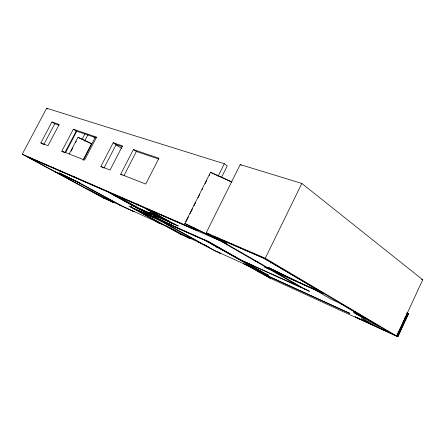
<?xml version="1.0" encoding="UTF-8"?>
<svg xmlns="http://www.w3.org/2000/svg" width="445" height="445" viewBox="0 0 445 445"><rect width="100%" height="100%" fill="white"/><g stroke="black" fill="none" stroke-linecap="round" stroke-linejoin="round"><path stroke-width="0.67" d="M404.605 318.626L405.467 316.762M422.75 279.777L396.628 336.053L265.276 258.278L206.241 232.741L240.222 164.578L301.816 183.429L422.75 279.777L421.471 279.293M397.368 335.697L402.564 324.505M403.137 323.259L407.759 313.308L407.414 313.08L396.723 336.108L397.079 336.32M397.908 336.759L397.285 336.392L407.97 313.358L408.577 313.764L397.908 336.759L269.987 278.108M401.446 328.616L397.702 336.687L397.352 336.481M402.024 327.375L407.208 316.2M407.787 314.954L408.36 313.714L406.741 312.941M365.662 317.658L365.084 318.976M355.455 311.656L354.865 312.907L365.072 318.915L353.625 312.329L360.606 315.455L339.546 303.023L330.39 298.862L315.01 289.829L302.111 284.021M265.276 258.278L301.816 183.429M270.354 263.051L270.955 261.81M216.214 247.437L216.832 246.191M218.495 239.972L214.312 237.697L223.368 242.091L224.286 240.233M218.133 176.114L224.325 163.749L227.267 165.863L221.36 177.666M197.552 229.381L196.94 230.605L192.857 228.363L193.469 227.139M194.137 227.428L193.525 228.652L192.857 228.363M184.792 223.473L212.994 237.141L184.792 223.473L210.535 172.232L231.773 181.871M185.965 221.81L188.446 216.876M189.993 213.795L192.468 208.866M194.014 205.785L195.566 202.703M198.042 197.769L199.588 194.688M202.063 189.759L202.686 188.524M205.162 183.596L206.708 180.514M209.183 175.58L209.806 174.351M169.484 225.053L170.107 223.824M171.759 224.714L170.824 226.577L173.294 227.684M132.426 204.661L131.164 207.136L162.864 224.514L123.059 206.569L75.394 180.726M136.654 205.089L137.282 203.86M120.69 174.223L133.394 149.57L158.943 158.22L145.743 184.058L120.69 174.223L122.214 175.124M124.055 175.408L136.37 151.478L158.659 159.054M103.908 168.216L116.139 144.603L122.381 146.722M100.876 166.452L113.18 142.734L122.525 145.893L110.037 170.046L100.876 166.452L102.895 167.632M83.009 160.089L91.581 143.663L77.964 137.316L69.27 153.903M74.098 177.911L74.749 176.665M83.399 160.094L95.247 137.388M59.93 171.72L60.576 170.491M71.178 151.044L72.785 147.974M75.683 142.456L76.323 141.226M82.03 139.413L84.9 133.928M84.583 141.126L88.127 134.357M61.838 151.133L73.336 129.25L96.582 137.116L84.611 160.066L61.838 151.133L64.202 152.49M64.798 152.83L76.24 131.036L96.287 137.85M65.448 152.824L76.757 131.281M59.04 125.19L54.78 123.738L43.777 144.558L40.862 142.901L51.92 122.002L59.207 124.472L47.999 145.699L40.862 142.901M109.893 200.612L113.303 202.436L103.129 197.791L22.25 154.192L46.653 108.241L224.325 163.749M247.058 263.507L253.544 266.466M299.78 282.631L300.175 282.786M407.08 313.174L408.577 313.764M22.25 154.192L192.112 228.057L195.249 229.848L146.633 208.672L175.497 224.814L168.026 221.165L171.714 223.14M215.363 238.17L216.637 238.726L206.241 232.741M196.278 230.315L196.94 230.605M28.046 157.091L107.629 191.767L137.983 208.466M148.079 209.395L219.997 240.734L268.38 268.635L264.58 266.944L270.944 270.115L301.321 287.615M130.413 206.736L130.608 206.892M168.866 221.549L169.851 221.988L143.846 207.459L109.904 192.674L135.714 206.931L157.864 217.027L136.092 207.409L107.468 191.611L26.906 156.523L55.43 171.904L63.746 175.569M173.339 223.523L178.323 226.06L170.852 222.778M171.258 224.909L152.941 216.036L171.386 225.042M55.202 171.742L63.574 175.475M170.73 222.706L136.81 207.804L140.381 209.495L139.268 208.894M63.869 175.636L80.061 183.062L78.12 182.205M66.144 176.921L76.19 181.354L121.096 205.685L107.195 199.354L91.898 191.094L86.831 188.802M59.213 173.9L66.967 177.333L63.196 175.324L65.921 176.81L58.123 173.355L102.6 197.346L110.271 200.778M258.111 262.122L254.195 260.481M158.298 219.213L205.885 240.395L240.923 260.075L300.28 286.864L298.906 286.196M160.066 220.286L136.075 209.595L180.258 233.831L187.473 237.079M174.423 226.694L205.623 240.589L260.664 271.467L214.674 250.541L160.434 220.52M137.277 210.196L158.587 219.824L200.979 243.22L187.935 237.307M205.362 240.089L208.822 241.702L241.062 260.075L251.625 264.892M154.738 217.427L156.484 218.334M157.146 218.629L158.175 219.146M164.483 225.12L170.107 227.684L187.707 237.185M158.448 222.784L165.251 225.821L180.297 234.064M303.746 288.427L309.492 291.303L243.259 261.387L266.655 274.482M203.448 244.338L208.199 246.719L205.712 245.59M212.604 173.35L210.535 172.232M213.85 173.917L231.94 182.127M264.547 273.236L268.546 275.283L266.689 274.437M357.324 317.736L356.923 317.569L357.252 317.78M243.693 263.735L265.665 273.97M246.285 265.181L267.15 274.715L247.643 263.768M258.35 271.611L349.158 313.091M258.762 271.839L349.742 313.425L348.969 312.974M397.285 336.392L357.352 317.797M297.939 281.813L268.24 267.384L300.458 283.281M146.689 212.571L145.938 212.204L152.418 216.42L151.689 216.07M73.147 179.736L59.285 172.949L75.873 181.21M359.933 319.304L355.021 316.757L391.06 333.266L264.258 258.35L213.166 236.212L223.368 242.091M103.257 197.864L103.724 198.114M118.281 204.416L134.129 211.776L131.753 210.491M155.639 221.248L158.893 222.989M180.52 234.215L180.064 233.97L190.288 238.648L187 236.862L189.286 238.147M159.21 222.812L128.905 206.13L160.817 220.631M156.412 221.604L158.798 222.906M197.424 241.607L214.39 250.624L220.442 253.377L218.261 252.176M139.841 209.144L154.626 217.377M157.413 218.818L161.096 220.815L205.562 240.634L256.988 269.475L252.27 267.345L254.429 268.574M160.372 220.536L160.901 220.831L157.686 219.34L158.214 219.63M138.089 208.51L152.807 216.698M171.531 225.092L174.974 226.928M244.667 264.191L246.825 265.392M250.49 267.139L258.929 271.856M259.758 272.318L270.404 278.259M249.244 266.527L270.527 278.359M254.045 266.327L250.724 264.486L254.568 266.566L249.233 264.124L253.033 266.232M250.468 264.38L252.799 265.698M249.823 264.391L253.522 266.444M266.321 267.718L268.891 269.197M296.771 285.278L299.04 286.586M273.77 271.044L276.328 272.518M305.999 289.728L275.505 272.151L323.181 293.422L320.706 291.964M358.047 318.114L360.433 319.499M359.905 319.232L360.272 319.449M370.618 323.827L361.423 318.448L379.924 326.858L371.547 321.913L364.31 318.564L354.092 312.557M396.517 336.042L397.146 336.409M51.92 122.002L54.78 123.738M73.336 129.25L76.24 131.036M46.653 108.241L47.832 108.969M92.999 136.47L95.347 137.928M113.18 142.734L116.139 144.603M115.923 144.825L121.785 148.519M133.394 149.57L136.37 151.478M407.203 313.03L407.804 313.436M240.222 164.578L241.301 165.373M77.964 137.316L91.859 143.88L91.581 143.663M224.614 242.72L223.59 242.297L272.946 270.671L321.068 292.098L263.646 258.195L214.768 237.013L227.006 243.682L224.252 242.481L224.614 242.703M167.537 220.892L167.882 221.115L140.108 208.788L115.711 195.294L143.93 207.587L168.471 221.293L167.598 220.909M155.005 217.572L152.318 216.376L155.544 217.866L155.005 217.572M167.765 221.004L149.843 212.315L167.999 221.165L167.765 221.004M164.962 222.789L164.233 222.433L169.172 225.671L164.962 222.789"/></g></svg>
